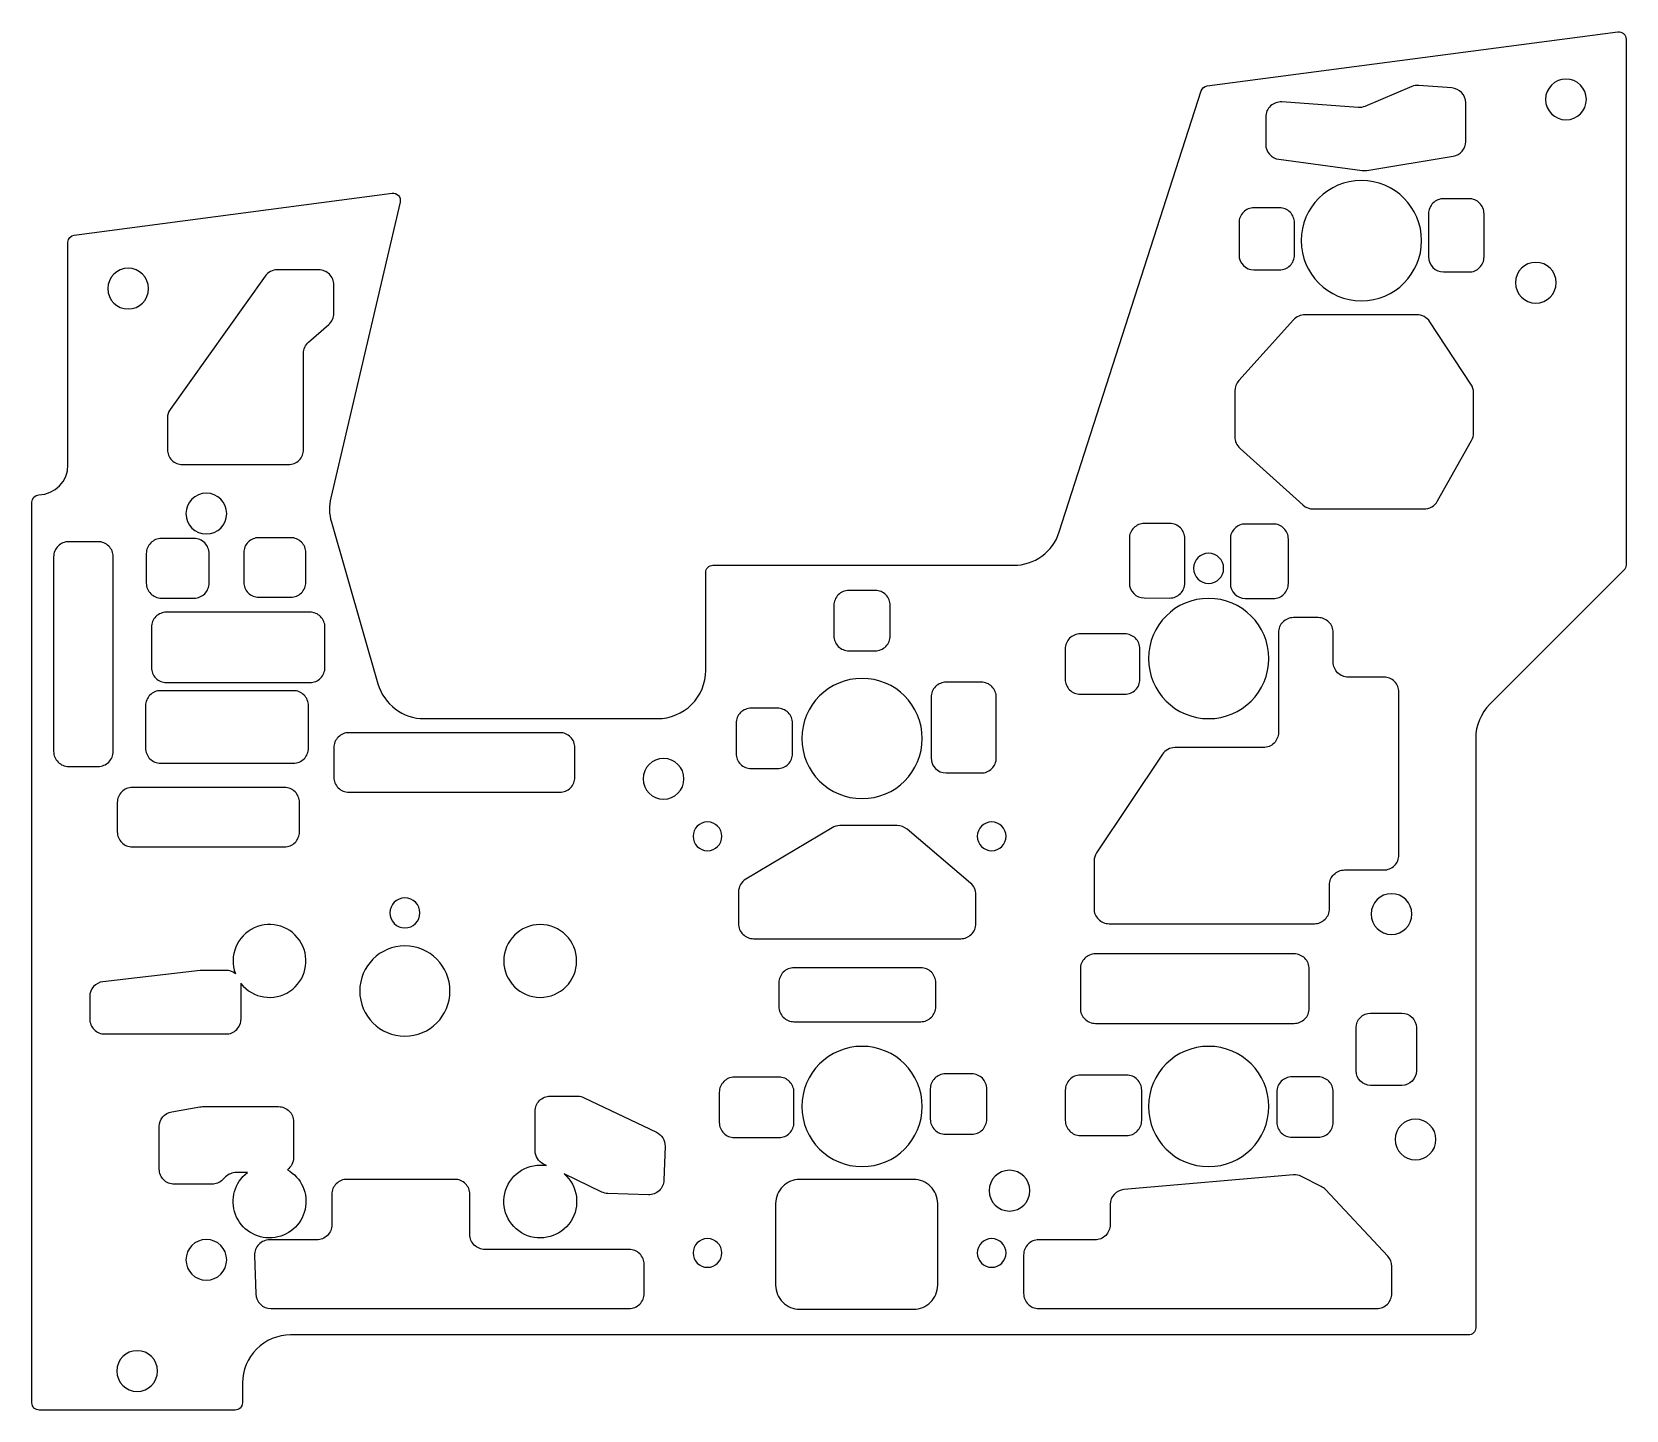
# Model space of a CAD drawing. Header units: inches. Extents: x 0 to 6.62, y -0.31 to 5.42.
import ezdxf

# ---------------------------------------------------------------- set-up
doc = ezdxf.new("R2010")
doc.units = ezdxf.units.IN
doc.layers.get('0').update_dxf_attribs({"linetype": 'CONTINUOUS'})

msp = doc.modelspace()

# ---------------------------------------------------------------- linework, layer by layer
for points in [[(0.029, 3.4926, 0.404795), (0.15, 3.6175), (0.15, 4.5434, -0.376373), (0.1761, 4.5732), (1.497, 4.7471, -0.524399), (1.5301, 4.7105), (1.2419, 3.4808, 0.128396), (1.2445, 3.3798), (1.4383, 2.7071, 0.334226), (1.6305, 2.5625), (2.6, 2.5625, 0.414214), (2.8, 2.7625), (2.8, 3.17, -0.414214), (2.83, 3.2), (4.0792, 3.2, 0.325768), (4.2696, 3.3388), (4.8592, 5.1724, -0.28994), (4.8838, 5.193), (6.5911, 5.4177, -0.453094), (6.625, 5.388), (6.625, 3.2009, -0.198912), (6.6162, 3.1797), (6.0586, 2.6221, 0.198912), (6, 2.4807), (6, 0.03, -0.414214), (5.97, 0), (1.075, 0, 0.414214), (0.875, -0.2), (0.875, -0.2825, -0.414214), (0.845, -0.3125), (0.03, -0.3125, -0.414214), (0, -0.2825), (0, 3.4626, -0.404795)], [(5.5286, 4.842, 0.073568), (5.5469, 4.8422), (5.9058, 4.9006, 0.367752), (5.9583, 4.9623), (5.9583, 5.1229, 0.39305), (5.9004, 5.1852), (5.7631, 5.1953, 0.118903), (5.7341, 5.1905), (5.5399, 5.1082, -0.118903), (5.5109, 5.1034), (5.1945, 5.1265, 0.435698), (5.1274, 5.0642), (5.1274, 4.9502, 0.375902), (5.1816, 4.8882)], [(5.972, 4.4196, 0.415047), (6.0347, 4.4821), (6.0347, 4.6619, 0.414214), (5.9722, 4.7244), (5.8666, 4.7244, 0.414214), (5.8041, 4.6619), (5.8041, 4.4824, 0.41338), (5.8664, 4.4199)], [(5.1842, 4.4281, 0.415047), (5.2468, 4.4906), (5.2468, 4.6241, 0.414214), (5.1843, 4.6866), (5.0788, 4.6866, 0.414214), (5.0163, 4.6241), (5.0163, 4.4909, 0.41338), (5.0786, 4.4284)], [(0.5631, 3.6815, 0.414214), (0.6256, 3.619), (1.0664, 3.619, 0.414214), (1.1289, 3.6815), (1.1289, 4.0809, -0.215447), (1.1501, 4.1279), (1.2336, 4.2014, 0.215447), (1.2548, 4.2483), (1.2548, 4.3659, 0.414214), (1.1923, 4.4284), (1.0203, 4.4284, 0.242509), (0.9694, 4.4021), (0.5747, 3.8483, 0.156031), (0.5631, 3.8121)], [(5.282, 3.451, 0.185236), (5.3258, 3.4342), (5.7843, 3.4342, 0.271179), (5.8413, 3.4676), (5.9826, 3.7191, 0.128591), (5.9909, 3.7512), (5.9909, 3.917, 0.146594), (5.9802, 3.953), (5.8094, 4.2123, 0.2523), (5.7548, 4.2417), (5.291, 4.2417, 0.212661), (5.2424, 4.2201), (5.0156, 3.9679, 0.185236), (4.9988, 3.9242), (4.9988, 3.7349, 0.212661), (5.0205, 3.6863)], [(0.8803, 3.1297, 0.414214), (0.9428, 3.0672), (1.0759, 3.0672, 0.414214), (1.1384, 3.1297), (1.1384, 3.2524, 0.414214), (1.0759, 3.3149), (0.9428, 3.3149, 0.414214), (0.8803, 3.2524)], [(4.7284, 3.064, 0.415047), (4.7911, 3.1265), (4.7911, 3.3115, 0.414214), (4.7286, 3.374), (4.6231, 3.374, 0.414214), (4.5606, 3.3115), (4.5606, 3.1268, 0.41338), (4.6229, 3.0643)], [(5.1588, 3.0618, 0.415047), (5.2215, 3.1243), (5.2215, 3.3093, 0.414214), (5.159, 3.3718), (5.0428, 3.3718, 0.414214), (4.9803, 3.3093), (4.9803, 3.1246, 0.41338), (5.0426, 3.0621)], [(0.3378, 3.2357, 0.414214), (0.2753, 3.2982), (0.153, 3.2982, 0.414214), (0.0905, 3.2357), (0.0905, 2.4263, 0.414214), (0.153, 2.3638), (0.2753, 2.3638, 0.414214), (0.3378, 2.4263)], [(0.4756, 3.1263, 0.414214), (0.5381, 3.0638), (0.674, 3.0638, 0.414214), (0.7365, 3.1263), (0.7365, 3.249, 0.414214), (0.674, 3.3115), (0.5381, 3.3115, 0.414214), (0.4756, 3.249)], [(3.3327, 2.9072, 0.414214), (3.3952, 2.8447), (3.5047, 2.8447, 0.414214), (3.5672, 2.9072), (3.5672, 3.0331, 0.414214), (3.5047, 3.0956), (3.3952, 3.0956, 0.414214), (3.3327, 3.0331)], [(0.4966, 2.7752, 0.414214), (0.5591, 2.7127), (1.1554, 2.7127, 0.414214), (1.2179, 2.7752), (1.2179, 2.9426, 0.414214), (1.1554, 3.0051), (0.5591, 3.0051, 0.414214), (0.4966, 2.9426)], [(4.4138, 1.7725, 0.414214), (4.4763, 1.71), (5.3299, 1.71, 0.414214), (5.3924, 1.7725), (5.3924, 1.8709, -0.414214), (5.4549, 1.9334), (5.6183, 1.9334, 0.414214), (5.6808, 1.9959), (5.6808, 2.6727, 0.414214), (5.6183, 2.7352), (5.4704, 2.7352, -0.414214), (5.4079, 2.7977), (5.4079, 2.9201, 0.414214), (5.3454, 2.9826), (5.2426, 2.9826, 0.414214), (5.1801, 2.9201), (5.1801, 2.5046, -0.414214), (5.1176, 2.4421), (4.7497, 2.4421, 0.250548), (4.6978, 2.4143), (4.4244, 2.0049, 0.148277), (4.4138, 1.9702)], [(4.2943, 2.7263, 0.414214), (4.3568, 2.6638), (4.5419, 2.6638, 0.414214), (4.6044, 2.7263), (4.6044, 2.8523, 0.414214), (4.5419, 2.9148), (4.3568, 2.9148, 0.414214), (4.2943, 2.8523)], [(0.4724, 2.4399, 0.414214), (0.5349, 2.3774), (1.0868, 2.3774, 0.414214), (1.1493, 2.4399), (1.1493, 2.6163, 0.414214), (1.0868, 2.6788), (0.5349, 2.6788, 0.414214), (0.4724, 2.6163)], [(3.9451, 2.3366, 0.415047), (4.0078, 2.3991), (4.0078, 2.6515, 0.414214), (3.9453, 2.714), (3.7991, 2.714, 0.414214), (3.7366, 2.6515), (3.7366, 2.3995, 0.41338), (3.7989, 2.337)], [(2.9265, 2.4175, 0.414214), (2.989, 2.355), (3.0985, 2.355, 0.414214), (3.161, 2.4175), (3.161, 2.5434, 0.414214), (3.0985, 2.6059), (2.989, 2.6059, 0.414214), (2.9265, 2.5434)], [(1.2548, 2.3191, 0.414214), (1.3173, 2.2566), (2.194, 2.2566, 0.414214), (2.2565, 2.3191), (2.2565, 2.4417, 0.414214), (2.194, 2.5042), (1.3173, 2.5042, 0.414214), (1.2548, 2.4417)], [(0.355, 2.0916, 0.414214), (0.4175, 2.0291), (1.0494, 2.0291, 0.414214), (1.1119, 2.0916), (1.1119, 2.2142, 0.414214), (1.0494, 2.2767), (0.4175, 2.2767, 0.414214), (0.355, 2.2142)], [(3.6368, 2.1027, 0.177972), (3.5964, 2.1176), (3.3574, 2.1176, 0.135064), (3.3254, 2.1088), (2.9669, 1.8953, 0.26436), (2.9364, 1.8416), (2.9364, 1.71, 0.414214), (2.9989, 1.6475), (3.8602, 1.6475, 0.414214), (3.9227, 1.71), (3.9227, 1.8308, 0.220022), (3.9007, 1.8784)], [(0.8693, 1.4532, 0.031343), (0.8688, 1.461, 12.733242), (0.8456, 1.5022, 0.169026), (0.8068, 1.5157), (0.7067, 1.5157, 0.028693), (0.6996, 1.5153), (0.2955, 1.4687, 0.380992), (0.2402, 1.4066), (0.2402, 1.3139, 0.414214), (0.3027, 1.2514), (0.8068, 1.2514, 0.414214), (0.8693, 1.3139)], [(3.1044, 1.3651, 0.414214), (3.1669, 1.3026), (3.6937, 1.3026, 0.414214), (3.7562, 1.3651), (3.7562, 1.4644, 0.414214), (3.6937, 1.5269), (3.1669, 1.5269, 0.414214), (3.1044, 1.4644)], [(4.357, 1.358, 0.414214), (4.4195, 1.2955), (5.2455, 1.2955, 0.414214), (5.308, 1.358), (5.308, 1.5218, 0.414214), (5.2455, 1.5843), (4.4195, 1.5843, 0.414214), (4.357, 1.5218)], [(5.5633, 1.3379), (5.6933, 1.3379, -0.414214), (5.7533, 1.2779), (5.7533, 1.0979, -0.414214), (5.6933, 1.0379), (5.5633, 1.0379, -0.414214), (5.5033, 1.0979), (5.5033, 1.2779, -0.414214)], [(2.8567, 0.8833, 0.414214), (2.9192, 0.8208), (3.1044, 0.8208, 0.414214), (3.1669, 0.8833), (3.1669, 1.0093, 0.414214), (3.1044, 1.0718), (2.9192, 1.0718, 0.414214), (2.8567, 1.0093)], [(3.7336, 0.897, 0.414214), (3.7961, 0.8345), (3.9056, 0.8345, 0.414214), (3.9681, 0.897), (3.9681, 1.0229, 0.414214), (3.9056, 1.0854), (3.7961, 1.0854, 0.414214), (3.7336, 1.0229)], [(4.2945, 0.8919, 0.414214), (4.357, 0.8294), (4.5494, 0.8294, 0.414214), (4.6119, 0.8919), (4.6119, 1.0179, 0.414214), (4.5494, 1.0804), (4.357, 1.0804, 0.414214), (4.2945, 1.0179)], [(5.1735, 0.8846, 0.414214), (5.236, 0.8221), (5.3454, 0.8221, 0.414214), (5.4079, 0.8846), (5.4079, 1.0105, 0.414214), (5.3454, 1.073), (5.236, 1.073, 0.414214), (5.1735, 1.0105)], [(0.8954, 0.6752), (0.8489, 0.6752, 0.19666), (0.8051, 0.6572), (0.7921, 0.6445, -0.19666), (0.7483, 0.6265), (0.5919, 0.6265, -0.414214), (0.5294, 0.689), (0.5294, 0.8664, -0.364262), (0.5811, 0.928), (0.6978, 0.9484, -0.043403), (0.7086, 0.9494), (1.0251, 0.9494, -0.414214), (1.0876, 0.8869), (1.0876, 0.7377, -0.240884), (1.0617, 0.687, -3.331925)], [(2.1392, 0.704), (2.1267, 0.7101, -0.288725), (2.0912, 0.7664), (2.0912, 0.9303, -0.414214), (2.1537, 0.9928), (2.2684, 0.9928, -0.112084), (2.2954, 0.9866), (2.5955, 0.8429, -0.29717), (2.631, 0.7846), (2.6266, 0.6435, -0.414214), (2.5622, 0.583), (2.3934, 0.5882, -0.104215), (2.3684, 0.5943), (2.2118, 0.6693, -7.39266)], [(4.1212, 0.1725, 0.414214), (4.1837, 0.11), (5.5888, 0.11, 0.414214), (5.6513, 0.1725), (5.6513, 0.2848, 0.190206), (5.6344, 0.3275), (5.3752, 0.6047, 0.087788), (5.3578, 0.6178), (5.2761, 0.6591, 0.139663), (5.2425, 0.6657), (4.5378, 0.6046, 0.389138), (4.4806, 0.5424), (4.4806, 0.4581, -0.414214), (4.4181, 0.3956), (4.1837, 0.3956, 0.414214), (4.1212, 0.3331)], [(2.4819, 0.11, 0.414214), (2.5444, 0.1725), (2.5444, 0.2932, 0.414214), (2.4819, 0.3557), (1.8825, 0.3557, -0.414214), (1.82, 0.4182), (1.82, 0.5846, 0.414214), (1.7575, 0.6471), (1.309, 0.6471, 0.414214), (1.2465, 0.5846), (1.2465, 0.4581, -0.414214), (1.184, 0.3956), (0.9881, 0.3956, 0.423613), (0.9256, 0.3311), (0.9307, 0.1705, 0.404876), (0.9932, 0.11)], [(3.0907, 0.2066, 0.414214), (3.1907, 0.1066), (3.6641, 0.1066, 0.414214), (3.7641, 0.2066), (3.7641, 0.5471, 0.414214), (3.6641, 0.6471), (3.1907, 0.6471, 0.414214), (3.0907, 0.5471)]]:
    msp.add_lwpolyline(points, format="xyb", close=True)
at = {"extrusion": (0, 0, -1)}
for centre, radius in [((-6.375, 5.1371), 0.0847), ((-5.525, 4.55), 0.25), ((-6.25, 4.375), 0.0847), ((-0.4, 4.3505), 0.0847), ((-0.725, 3.415), 0.0847), ((-4.89, 3.1875), 0.0625), ((-4.89, 2.8125), 0.25), ((-3.45, 2.48), 0.25), ((-2.625, 2.3125), 0.0847), ((-2.8075, 2.0733), 0.0598), ((-3.9886, 2.0733), 0.0598), ((-1.55, 1.755), 0.0625), ((-5.65, 1.75), 0.0847), ((-2.1125, 1.555), 0.1514), ((-1.55, 1.43), 0.1875), ((-3.45, 0.95), 0.25), ((-4.89, 0.95), 0.25), ((-5.75, 0.8125), 0.0847), ((-4.0625, 0.6), 0.0847), ((-2.8075, 0.3411), 0.0598), ((-3.9886, 0.3411), 0.0598), ((-0.725, 0.3125), 0.0847), ((-0.4375, -0.15), 0.0847)]:
    msp.add_circle(centre, radius, dxfattribs=at)

doc.saveas('drawing.dxf')
